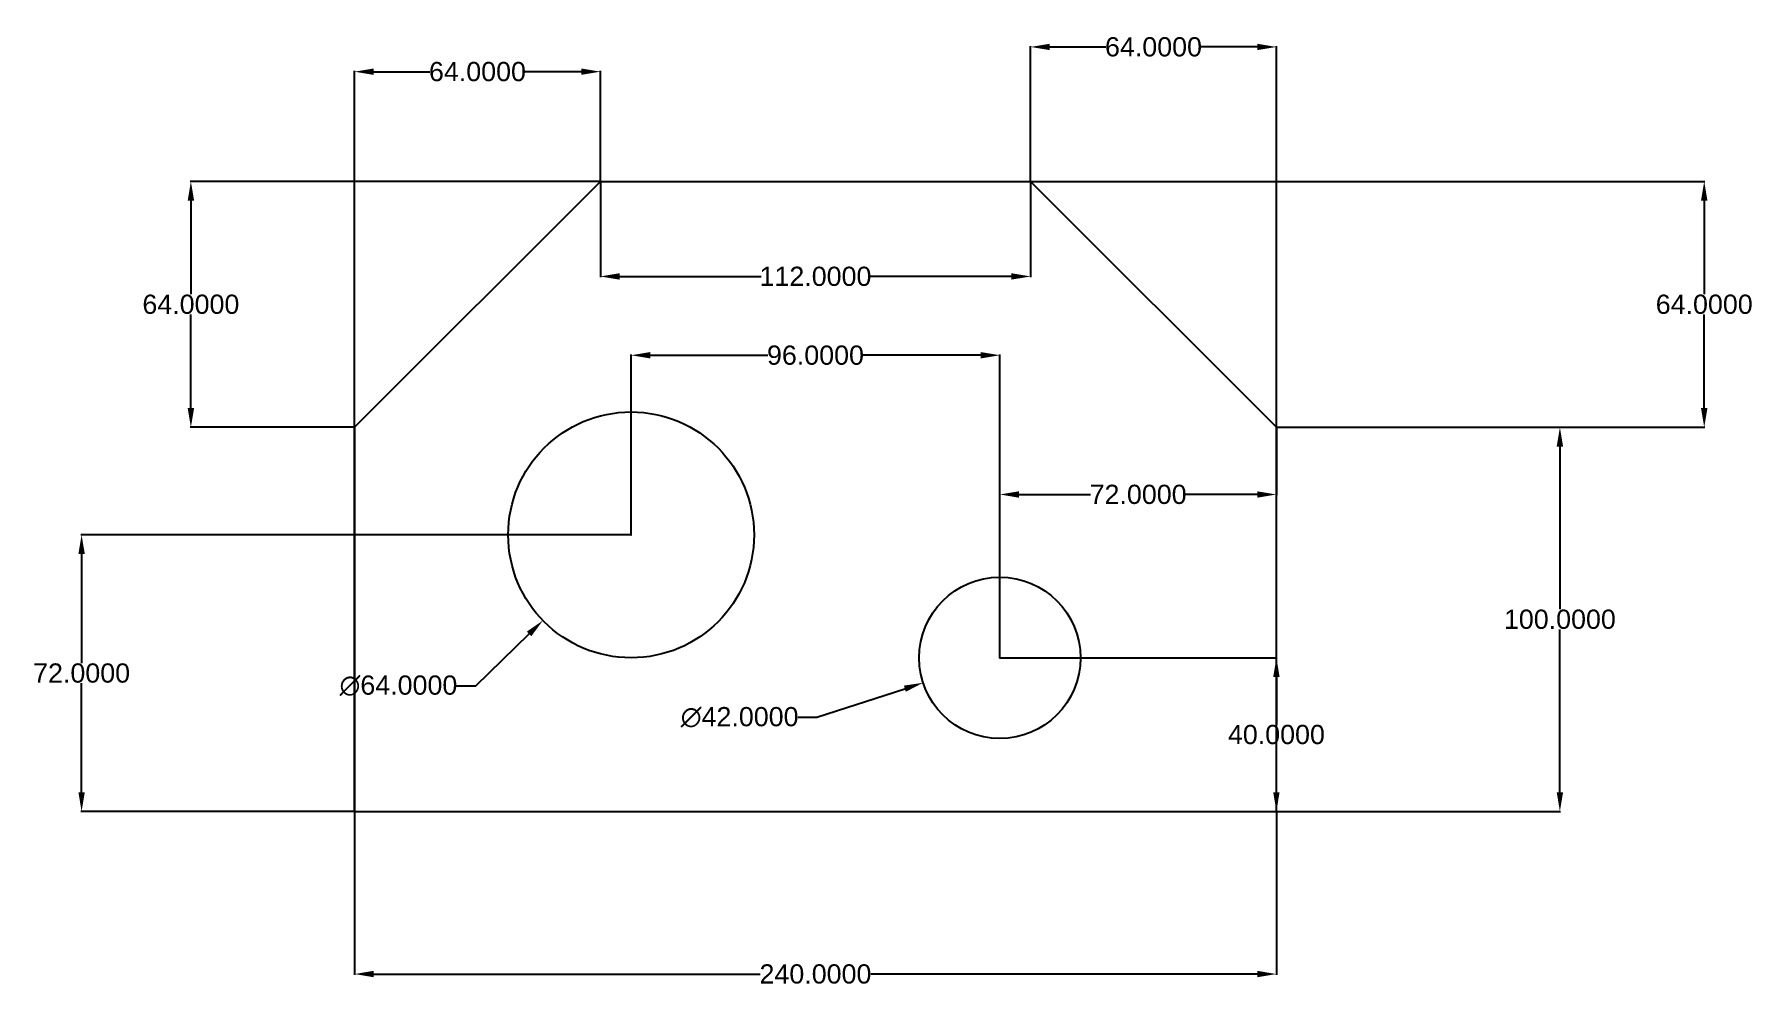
# Model space of a CAD drawing. Header units: inches. Extents: x -201 to 246, y -225 to 23.
import ezdxf

# ---------------------------------------------------------------- set-up
doc = ezdxf.new("R2010")
doc.units = ezdxf.units.IN
doc.header["$MEASUREMENT"] = 0
doc.styles.get("Standard").update_dxf_attribs({"font": 'arial.ttf'})
doc.dimstyles.get("Standard").update_dxf_attribs({"dimtxt": 5, "dimasz": 5, "dimexe": 0.18, "dimexo": 0.0625, "dimgap": 0.09, "dimtad": 0, "dimtih": 1, "dimtoh": 1, "dimdec": 4, "dimzin": 0, "dimdsep": 46, "dimtxsty": 'Standard', "dimcen": 0.09, "dimadec": 0, "dimazin": 0, "dimtfac": 1, "dimtdec": 4, "dimtofl": 0, "dimtmove": 0, "dimatfit": 3, "dimfxl": 1, "dimtolj": 1, "dimtzin": 0, "dimarcsym": 0})

# ---------------------------------------------------------------- blocks, each defined once
blk = doc.blocks.new('*D2')
at = {"color": 0, "lineweight": -2, "transparency": 16777216}
for p, q in [((122.66, -79.11), (122.66, -96.72)), ((50.66, -138.99), (50.66, -96.36)), ((55.66, -96.54), (74.28, -96.54)), ((117.66, -96.54), (99.04, -96.54))]:
    blk.add_line(p, q, dxfattribs=at)
at = {"color": 0, "transparency": 16777216}
for points in [[(55.66, -95.71), (55.66, -97.38), (50.66, -96.54)], [(117.66, -95.71), (117.66, -97.38), (122.66, -96.54)]]:
    blk.add_solid(points, dxfattribs=at)
at = {"layer": 'Defpoints', "color": 0, "transparency": 16777216}
for p in [(122.66, -79.05), (122.66, -96.54), (50.66, -139.05)]:
    blk.add_point(p, dxfattribs=at)
at = {"color": 0, "transparency": 16777216, "insert": (86.66, -96.54), "char_height": 5, "attachment_point": 5}
blk.add_mtext('\\A1;72.0000', dxfattribs=at)
blk = doc.blocks.new('*D3')
at = {"color": 0, "lineweight": -2, "transparency": 16777216}
for p, q in [((-45.34, -106.99), (-45.34, -60.12)), ((-40.34, -60.3), (-9.74, -60.3)), ((45.66, -60.3), (15.06, -60.3)), ((50.66, -138.99), (50.66, -60.12))]:
    blk.add_line(p, q, dxfattribs=at)
at = {"color": 0, "transparency": 16777216}
for points in [[(-40.34, -59.47), (-40.34, -61.13), (-45.34, -60.3)], [(45.66, -59.47), (45.66, -61.13), (50.66, -60.3)]]:
    blk.add_solid(points, dxfattribs=at)
at = {"layer": 'Defpoints', "color": 0, "transparency": 16777216}
for p in [(-45.34, -60.3), (-45.34, -107.05), (50.66, -139.05)]:
    blk.add_point(p, dxfattribs=at)
at = {"color": 0, "transparency": 16777216, "insert": (2.66, -60.3), "char_height": 5, "attachment_point": 5}
blk.add_mtext('\\A1;96.0000', dxfattribs=at)
blk = doc.blocks.new('*D4')
at = {"color": 0, "lineweight": -2, "transparency": 16777216}
for p, q in [((-117.34, -179.11), (-117.34, -221.56)), ((122.66, -179.11), (122.66, -221.56)), ((-112.34, -221.38), (-11.73, -221.38)), ((117.66, -221.38), (17.05, -221.38))]:
    blk.add_line(p, q, dxfattribs=at)
at = {"color": 0, "transparency": 16777216}
for points in [[(-112.34, -220.54), (-112.34, -222.21), (-117.34, -221.38)], [(117.66, -220.54), (117.66, -222.21), (122.66, -221.38)]]:
    blk.add_solid(points, dxfattribs=at)
at = {"layer": 'Defpoints', "color": 0, "transparency": 16777216}
for p in [(-117.34, -179.05), (122.66, -179.05), (122.66, -221.38)]:
    blk.add_point(p, dxfattribs=at)
at = {"color": 0, "transparency": 16777216, "insert": (2.66, -221.38), "char_height": 5, "attachment_point": 5}
blk.add_mtext('\\A1;240.0000', dxfattribs=at)
blk = doc.blocks.new('*D5')
at = {"color": 0, "lineweight": -2, "transparency": 16777216}
for p, q in [((122.72, -79.05), (196.64, -79.05)), ((196.46, -84.05), (196.46, -126.41)), ((196.46, -174.05), (196.46, -131.69)), ((122.72, -179.05), (196.64, -179.05))]:
    blk.add_line(p, q, dxfattribs=at)
at = {"color": 0, "transparency": 16777216}
for points in [[(195.63, -84.05), (197.3, -84.05), (196.46, -79.05)], [(195.63, -174.05), (197.3, -174.05), (196.46, -179.05)]]:
    blk.add_solid(points, dxfattribs=at)
at = {"layer": 'Defpoints', "color": 0, "transparency": 16777216}
for p in [(122.66, -79.05), (122.66, -179.05), (196.46, -179.05)]:
    blk.add_point(p, dxfattribs=at)
at = {"color": 0, "transparency": 16777216, "insert": (196.46, -129.05), "char_height": 5, "attachment_point": 5}
blk.add_mtext('\\A1;100.0000', dxfattribs=at)
blk = doc.blocks.new('*D6')
at = {"color": 0, "lineweight": -2, "transparency": 16777216}
for p, q in [((58.72, -15.05), (234.22, -15.05)), ((234.04, -20.05), (234.04, -44.41)), ((234.04, -74.05), (234.04, -49.69)), ((122.72, -79.05), (234.22, -79.05))]:
    blk.add_line(p, q, dxfattribs=at)
at = {"color": 0, "transparency": 16777216}
for points in [[(233.2, -20.05), (234.87, -20.05), (234.04, -15.05)], [(233.2, -74.05), (234.87, -74.05), (234.04, -79.05)]]:
    blk.add_solid(points, dxfattribs=at)
at = {"layer": 'Defpoints', "color": 0, "transparency": 16777216}
for p in [(58.66, -15.05), (122.66, -79.05), (234.04, -79.05)]:
    blk.add_point(p, dxfattribs=at)
at = {"color": 0, "transparency": 16777216, "insert": (234.04, -47.05), "char_height": 5, "attachment_point": 5}
blk.add_mtext('\\A1;64.0000', dxfattribs=at)
blk = doc.blocks.new('*D7')
at = {"color": 0, "lineweight": -2, "transparency": 16777216}
for p, q in [((58.66, -14.99), (58.66, 20.14)), ((63.66, 19.96), (78.25, 19.96)), ((117.66, 19.96), (103.08, 19.96)), ((122.66, -78.99), (122.66, 20.14))]:
    blk.add_line(p, q, dxfattribs=at)
at = {"color": 0, "transparency": 16777216}
for points in [[(63.66, 20.79), (63.66, 19.13), (58.66, 19.96)], [(117.66, 20.79), (117.66, 19.13), (122.66, 19.96)]]:
    blk.add_solid(points, dxfattribs=at)
at = {"layer": 'Defpoints', "color": 0, "transparency": 16777216}
for p in [(58.66, 19.96), (58.66, -15.05), (122.66, -79.05)]:
    blk.add_point(p, dxfattribs=at)
at = {"color": 0, "transparency": 16777216, "insert": (90.66, 19.96), "char_height": 5, "attachment_point": 5}
blk.add_mtext('\\A1;64.0000', dxfattribs=at)
blk = doc.blocks.new('*D8')
at = {"color": 0, "lineweight": -2, "transparency": 16777216}
for p, q in [((-117.34, -78.99), (-117.34, 13.7)), ((-112.34, 13.52), (-97.75, 13.52)), ((-58.34, 13.52), (-72.92, 13.52)), ((-53.34, -14.99), (-53.34, 13.7))]:
    blk.add_line(p, q, dxfattribs=at)
at = {"color": 0, "transparency": 16777216}
for points in [[(-112.34, 14.36), (-112.34, 12.69), (-117.34, 13.52)], [(-58.34, 14.36), (-58.34, 12.69), (-53.34, 13.52)]]:
    blk.add_solid(points, dxfattribs=at)
at = {"layer": 'Defpoints', "color": 0, "transparency": 16777216}
for p in [(-53.34, 13.52), (-53.34, -15.05), (-117.34, -79.05)]:
    blk.add_point(p, dxfattribs=at)
at = {"color": 0, "transparency": 16777216, "insert": (-85.34, 13.52), "char_height": 5, "attachment_point": 5}
blk.add_mtext('\\A1;64.0000', dxfattribs=at)
blk = doc.blocks.new('*D9')
at = {"color": 0, "lineweight": -2, "transparency": 16777216}
for p, q in [((-53.4, -15.05), (-160.13, -15.05)), ((-159.95, -20.05), (-159.95, -44.41)), ((-159.95, -74.05), (-159.95, -49.69)), ((-117.4, -79.05), (-160.13, -79.05))]:
    blk.add_line(p, q, dxfattribs=at)
at = {"color": 0, "transparency": 16777216}
for points in [[(-160.78, -20.05), (-159.11, -20.05), (-159.95, -15.05)], [(-160.78, -74.05), (-159.11, -74.05), (-159.95, -79.05)]]:
    blk.add_solid(points, dxfattribs=at)
at = {"layer": 'Defpoints', "color": 0, "transparency": 16777216}
for p in [(-53.34, -15.05), (-159.95, -79.05), (-117.34, -79.05)]:
    blk.add_point(p, dxfattribs=at)
at = {"color": 0, "transparency": 16777216, "insert": (-159.95, -47.05), "char_height": 5, "attachment_point": 5}
blk.add_mtext('\\A1;64.0000', dxfattribs=at)
blk = doc.blocks.new('*D10')
at = {"color": 0, "lineweight": -2, "transparency": 16777216}
for p, q in [((-45.4, -107.05), (-188.58, -107.05)), ((-188.4, -112.05), (-188.4, -140.41)), ((-188.4, -174.05), (-188.4, -145.69)), ((-117.4, -179.05), (-188.58, -179.05))]:
    blk.add_line(p, q, dxfattribs=at)
at = {"color": 0, "transparency": 16777216}
for points in [[(-189.23, -112.05), (-187.56, -112.05), (-188.4, -107.05)], [(-189.23, -174.05), (-187.56, -174.05), (-188.4, -179.05)]]:
    blk.add_solid(points, dxfattribs=at)
at = {"layer": 'Defpoints', "color": 0, "transparency": 16777216}
for p in [(-45.34, -107.05), (-188.4, -179.05), (-117.34, -179.05)]:
    blk.add_point(p, dxfattribs=at)
at = {"color": 0, "transparency": 16777216, "insert": (-188.4, -143.05), "char_height": 5, "attachment_point": 5}
blk.add_mtext('\\A1;72.0000', dxfattribs=at)
blk = doc.blocks.new('*D12')
at = {"color": 0, "lineweight": -2, "transparency": 16777216}
for p, q in [((50.72, -139.05), (122.84, -139.05)), ((122.66, -144.05), (122.66, -156.41)), ((122.66, -174.05), (122.66, -161.69)), ((122.72, -179.05), (122.84, -179.05))]:
    blk.add_line(p, q, dxfattribs=at)
at = {"color": 0, "transparency": 16777216}
for points in [[(121.83, -144.05), (123.49, -144.05), (122.66, -139.05)], [(121.83, -174.05), (123.49, -174.05), (122.66, -179.05)]]:
    blk.add_solid(points, dxfattribs=at)
at = {"layer": 'Defpoints', "color": 0, "transparency": 16777216}
for p in [(50.66, -139.05), (122.66, -179.05), (122.66, -179.05)]:
    blk.add_point(p, dxfattribs=at)
at = {"color": 0, "transparency": 16777216, "insert": (122.66, -159.05), "char_height": 5, "attachment_point": 5}
blk.add_mtext('\\A1;40.0000', dxfattribs=at)
blk = doc.blocks.new('*D13')
at = {"color": 0, "lineweight": -2, "transparency": 16777216}
for p, q in [((-53.34, -15.11), (-53.34, -39.96)), ((58.66, -15.11), (58.66, -39.96)), ((-48.34, -39.78), (-11.45, -39.78)), ((53.66, -39.78), (16.77, -39.78))]:
    blk.add_line(p, q, dxfattribs=at)
at = {"color": 0, "transparency": 16777216}
for points in [[(-48.34, -38.94), (-48.34, -40.61), (-53.34, -39.78)], [(53.66, -38.94), (53.66, -40.61), (58.66, -39.78)]]:
    blk.add_solid(points, dxfattribs=at)
at = {"layer": 'Defpoints', "color": 0, "transparency": 16777216}
for p in [(-53.34, -15.05), (58.66, -15.05), (58.66, -39.78)]:
    blk.add_point(p, dxfattribs=at)
at = {"color": 0, "transparency": 16777216, "insert": (2.66, -39.78), "char_height": 5, "attachment_point": 5}
blk.add_mtext('\\A1;112.0000', dxfattribs=at)
blk = doc.blocks.new('*D14')
at = {"color": 0, "lineweight": -2, "transparency": 16777216}
for p, q in [((-45.43, -107.05), (-45.25, -107.05)), ((-45.34, -107.14), (-45.34, -106.96)), ((-85.78, -146.32), (-71.88, -132.83)), ((-90.78, -146.32), (-85.78, -146.32))]:
    blk.add_line(p, q, dxfattribs=at)
at = {"color": 0, "transparency": 16777216}
blk.add_solid([(-72.47, -132.23), (-71.3, -133.42), (-68.3, -129.34)], dxfattribs=at)
at = {"layer": 'Defpoints', "color": 0, "transparency": 16777216}
for p in [(-22.38, -84.76), (-68.3, -129.34)]:
    blk.add_point(p, dxfattribs=at)
at = {"color": 0, "transparency": 16777216, "insert": (-105.91, -146.32), "char_height": 5, "attachment_point": 5}
blk.add_mtext('\\A1;∅64.0000', dxfattribs=at)
blk = doc.blocks.new('*D15')
at = {"color": 0, "lineweight": -2, "transparency": 16777216}
for p, q in [((50.57, -139.05), (50.75, -139.05)), ((50.66, -139.14), (50.66, -138.96)), ((3.04, -154.54), (25.94, -147.1)), ((-1.96, -154.54), (3.04, -154.54))]:
    blk.add_line(p, q, dxfattribs=at)
at = {"color": 0, "transparency": 16777216}
blk.add_solid([(25.68, -146.3), (26.19, -147.89), (30.69, -145.55)], dxfattribs=at)
at = {"layer": 'Defpoints', "color": 0, "transparency": 16777216}
for p in [(70.63, -132.56), (30.69, -145.55)]:
    blk.add_point(p, dxfattribs=at)
at = {"color": 0, "transparency": 16777216, "insert": (-17.08, -154.54), "char_height": 5, "attachment_point": 5}
blk.add_mtext('\\A1;∅42.0000', dxfattribs=at)

msp = doc.modelspace()

# ---------------------------------------------------------------- linework, layer by layer
for p, q in [((-53.33889, -15.05213), (-117.33889, -79.05213)), ((-53.33889, -15.05213), (58.66111, -15.05213)), ((58.66111, -15.05213), (122.66111, -79.05213)), ((-117.33889, -79.05213), (-117.33889, -179.05213)), ((-117.33889, -179.05213), (-117.33889, -79.05213)), ((122.66111, -179.05213), (122.66111, -79.05213)), ((-117.33889, -179.05213), (122.66111, -179.05213))]:
    msp.add_line(p, q)
for centre, radius in [((-45.33889, -107.05213), 32), ((50.66111, -139.05213), 21)]:
    msp.add_circle(centre, radius)

# ---------------------------------------------------------------- dimensions: what is measured, and where the dimension line sits
for base, p1, p2, picture, middle in [((58.66111, 19.95893), (122.66111, -79.05213), (58.66111, -15.05213), '*D7', (90.66111, 19.95893)), ((-53.33889, 13.5233), (-117.33889, -79.05213), (-53.33889, -15.05213), '*D8', (-85.33889, 13.5233)), ((58.66111, -39.77532), (-53.33889, -15.05213), (58.66111, -15.05213), '*D13', (2.66111, -39.77532)), ((-45.33889, -60.30044), (50.66111, -139.05213), (-45.33889, -107.05213), '*D3', (2.66111, -60.30044)), ((122.66111, -96.54257), (50.66111, -139.05213), (122.66111, -79.05213), '*D2', (86.66111, -96.54257)), ((122.66111, -221.37711), (-117.33889, -179.05213), (122.66111, -179.05213), '*D4', (2.66111, -221.37711))]:
    dim = msp.add_linear_dim(base=base, p1=p1, p2=p2, dimstyle='Standard')
    dim.commit()
    dim.dimension.update_dxf_attribs({"geometry": picture, "text_midpoint": middle})
for base, p1, p2, picture, middle in [((-159.94694, -79.05213), (-53.33889, -15.05213), (-117.33889, -79.05213), '*D9', (-159.94694, -47.05213)), ((234.03757, -79.05213), (58.66111, -15.05213), (122.66111, -79.05213), '*D6', (234.03757, -47.05213)), ((196.46411, -179.05213), (122.66111, -79.05213), (122.66111, -179.05213), '*D5', (196.46411, -129.05213)), ((-188.39541, -179.05213), (-45.33889, -107.05213), (-117.33889, -179.05213), '*D10', (-188.39541, -143.05213)), ((122.66111, -179.05213), (50.66111, -139.05213), (122.66111, -179.05213), '*D12', (122.66111, -159.05213))]:
    dim = msp.add_linear_dim(base=base, p1=p1, p2=p2, angle=90, dimstyle='Standard')
    dim.commit()
    dim.dimension.update_dxf_attribs({"geometry": picture, "text_midpoint": middle})
for p1, p2, picture, middle in [((-22.38013, -84.76098), (-68.29765, -129.34328), '*D14', (-105.90576, -146.32053)), ((70.63108, -132.55596), (30.69114, -145.54831), '*D15', (-17.08489, -154.54396))]:
    dim = msp.add_diameter_dim_2p(p1=p1, p2=p2, dimstyle='Standard')
    dim.commit()
    dim.dimension.update_dxf_attribs({"geometry": picture, "text_midpoint": middle, "dimtype": 163})

doc.saveas('drawing.dxf')
